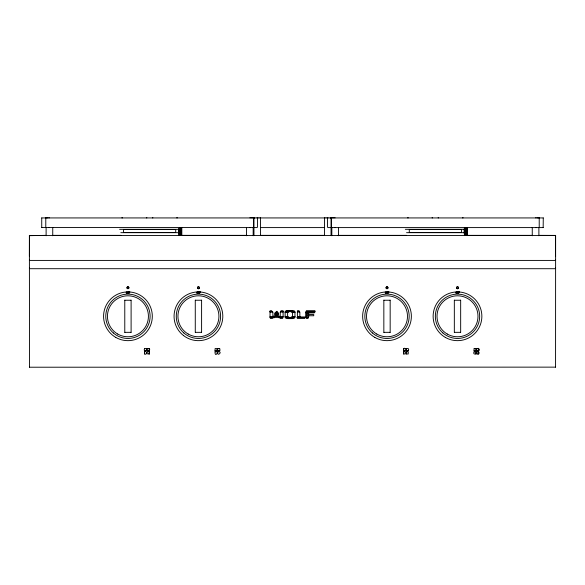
<?xml version="1.0" encoding="UTF-8"?>
<svg xmlns="http://www.w3.org/2000/svg" width="585" height="585" viewBox="0 0 585 585"><rect width="100%" height="100%" fill="white"/><g stroke="black" fill="none" stroke-linecap="round" stroke-linejoin="round"><path stroke-width="0.88" d="M274.116 317.392L274.116 317.801L270.029 317.801L270.029 310.854L271.667 310.854L271.667 311.264M277.385 314.533L277.385 314.935L274.935 314.935L274.935 312.895L275.747 312.895M277.795 314.533L278.204 314.935L278.204 312.895L276.157 312.895L276.157 311.666L276.976 311.264L276.566 311.666M270.029 317.392L283.103 317.392L283.103 310.854L281.063 310.854L281.063 311.264M285.144 316.982L285.144 311.666L294.95 311.666L294.95 317.392L285.144 317.392L285.144 316.982L288.412 316.982L288.412 317.392M297.399 317.392L297.399 310.854L299.037 310.854L299.037 311.264M308.434 316.163L308.434 317.801L305.984 317.801L305.984 311.264L314.971 311.264L314.971 310.854L306.394 310.854L306.394 311.264M555.567 260.603L555.567 260.033M29.433 235.843L29.382 235.353M29.433 268.442L29.433 268.01M41.732 217.832L41.732 227.587M45.784 217.832L45.784 227.587M124.78 300.09L124.78 332.499M131.106 332.499L131.106 300.09M144.634 348.543C142.396 351.249 148.422 352.097 146.323 348.543M144.546 351.841L144.634 354.005M146.411 350.707L144.546 350.795M147.376 348.594C153.255 347.841 145.972 354.759 147.449 348.543M144.634 353.969C146.828 355.848 147.661 350.071 144.546 351.753M149.212 353.954C143.12 354.452 151.062 348.192 149.146 354.005M149.226 350.795L149.212 348.594M195.273 300.09L195.273 332.499M201.598 332.499L201.598 300.09M215.002 350.707L215.126 348.543L216.889 348.594L216.903 350.795L215.053 350.781L216.903 350.707M215.053 351.768C214.783 358.817 220.055 349.837 215.002 351.841M217.942 348.543C215.711 351.249 221.73 352.097 219.638 348.543M217.854 351.841C216.472 357.698 223.704 351.037 217.854 351.753M219.726 350.707L217.854 350.795M253.963 217.832L253.963 235.287M253.495 227.587L253.495 217.832M324.456 217.832L324.456 235.287M327.454 217.832L327.454 227.031L328.01 227.587L543.268 227.587M331.505 217.832L331.505 227.587M383.84 300.09L383.84 332.499M390.166 332.499L390.166 300.09M403.621 351.768L403.621 353.954L405.39 353.969L405.471 351.753L403.621 351.768L403.694 354.005M405.471 350.707C400.857 350.781 407.986 351.746 405.39 348.543M406.429 348.667C411.906 347.366 405.544 354.934 406.392 348.667L406.429 350.795M408.293 350.707L406.516 350.795M406.429 351.753L406.443 353.954L408.206 354.005L408.293 351.753L406.429 351.753L406.516 354.005M454.333 300.09L454.333 332.499M460.666 332.499L460.666 300.09M474.121 348.594C479.985 347.79 472.651 354.7 474.186 348.543M478.698 348.543C480.936 351.768 474.779 351.658 477.009 348.543M539.216 227.587L539.216 217.832M543.165 227.485L543.268 217.832M555.545 255.667L555.618 256.245M555.567 256.186L555.567 235.411L538.887 235.353M555.567 268.091L555.567 268.53M555.567 367.219L555.618 235.353M149.226 353.969L149.226 351.753M474.062 351.841L475.971 351.753L475.883 354.005M476.885 351.841C479.663 349.801 479.744 355.907 476.885 353.881M29.433 260.603L29.433 260.033M49.374 217.832L48.811 217.832M29.382 256.245L29.455 236.837M29.433 268.53L29.433 268.091M152.934 217.832L152.371 217.832M29.433 367.219L555.487 367.139M256.99 217.832L257.546 217.832M249.905 227.587L250.468 227.587M260.544 235.287L260.544 217.832M327.512 217.832L326.957 217.832M331.037 235.287L331.037 217.832M335.095 217.832L334.532 217.832M438.655 217.832L438.092 217.832M535.626 227.587L536.189 227.587M555.545 236.837L555.545 237.342M555.567 268.01L555.567 268.442M474.186 351.753C471.854 354.956 478.237 354.81 475.883 351.753M330.203 217.832L330.934 217.934M403.694 348.543C404.301 354.649 401.866 346.32 405.471 348.667M122.609 217.832L121.848 217.832M252.252 217.832L251.492 217.832M408.323 217.832L407.57 217.832M537.966 217.832L537.213 217.832M47.787 217.832L47.034 217.832M177.43 217.832L176.677 217.832M333.508 217.832L332.748 217.832M463.152 217.832L462.391 217.832M29.513 235.484L555.487 235.484M254.065 217.934L254.797 217.832M258.043 217.832L257.488 217.832M324.558 217.934L325.019 217.832M124.941 300.244L130.945 300.244M195.434 300.244L201.437 300.244M130.945 332.339L124.941 332.339M201.437 332.339L195.434 332.339M144.561 348.594L146.411 348.667M149.146 350.795L147.362 350.707M384.001 300.244L390.012 300.244M217.876 348.594L219.726 348.667M454.494 300.244L460.505 300.244M390.012 332.339L384.001 332.339M460.505 332.339L454.494 332.339M476.936 348.594C479.729 346.795 479.671 352.74 476.885 350.707M477.009 351.753L477.009 354.005M478.698 353.969L478.698 351.753M41.835 217.934L543.165 217.934M45.886 217.934L46.347 217.832M48.811 227.587L49.374 227.587M146.908 217.832L146.345 217.832M250.468 217.832L249.905 217.832M252.932 227.587L253.393 227.485M327.556 217.934L328.01 217.832M331.607 217.934L332.068 217.832M334.532 227.587L335.095 227.587M432.629 217.832L432.066 217.832M536.189 217.832L535.626 217.832M538.653 227.587L539.114 227.485M555.487 260.42L29.513 260.42M260.764 227.587L324.236 227.587M179.339 227.74L181.708 227.74M465.06 227.74L467.43 227.74M119.596 229.313L179.683 229.313M405.317 229.313L465.404 229.313M123.654 229.503L175.632 229.503M409.368 229.503L461.346 229.503M123.654 232.486L175.632 232.486M409.368 232.486L461.346 232.486M120.832 232.676L178.447 232.676M406.553 232.676L464.168 232.676M46.113 235.353L29.382 235.667L29.513 367.139M52.504 235.353L120.941 235.353M182.081 235.353L246.87 235.353M260.559 235.353L324.441 235.353M338.13 235.353L406.568 235.353M466.793 235.353L532.496 235.353M29.864 268.705L555.136 268.705M270.029 311.264L272.076 311.264L272.076 311.666M283.103 311.264L280.654 311.264L280.654 312.076M297.399 311.264L299.447 311.264L299.447 312.076M270.029 311.666L272.478 311.666L272.478 312.076M270.029 312.076L272.888 312.076L272.888 316.573M276.157 312.076L277.385 312.076L277.385 312.485M283.103 312.076L280.244 312.076L280.244 316.573M285.144 312.076L288.412 312.076L288.412 311.666M294.95 312.076L291.681 312.076L291.681 311.666M297.399 312.076L299.856 312.076L299.856 316.573M305.984 312.076L314.971 312.076L314.971 311.264M276.157 312.485L277.795 312.485L277.795 312.895M285.144 312.485L288.003 312.485L288.003 312.076M294.95 312.485L292.09 312.485L292.09 312.076M305.984 312.485L314.562 312.485L314.562 312.076M305.984 312.895L314.152 312.895L314.152 312.485M274.935 313.304L278.204 313.304M305.984 313.304L308.843 313.304L308.843 312.895M274.935 314.533L278.204 314.533M305.984 314.533L313.743 314.533L313.743 315.754L305.984 315.754M305.984 316.163L308.843 316.163L308.843 315.754M270.029 316.573L283.103 316.573M285.144 316.573L288.003 316.573L288.003 316.982M294.95 316.573L292.09 316.573L292.09 316.982M297.399 316.573L300.266 316.573L300.266 316.982M294.95 316.982L291.681 316.982L291.681 317.392M297.399 316.982L305.165 316.982L305.165 317.801L296.997 317.801L296.997 317.392L305.165 317.392M282.694 317.801L279.016 317.801L279.016 317.392M538.653 217.832L539.114 217.934M331.607 227.485L332.068 227.587M259.981 217.832L260.442 217.934M252.932 217.832L253.393 217.934M45.886 227.485L46.347 227.587M41.835 227.485L256.99 227.587L257.546 227.031L257.444 217.934M475.883 348.58L475.971 350.795L474.062 350.707M538.887 227.47L538.887 235.755M532.255 227.47L532.255 235.755M467.525 227.96L467.525 235.075M467.298 227.96L467.298 235.075M466.684 227.96L466.684 235.075M465.85 227.96L465.85 235.075M465.009 228.852L465.009 235.075M464.395 228.852L464.395 235.075M464.176 228.852L464.176 233.298M461.441 229.722L461.441 232.26M409.281 229.722L409.281 232.26M338.466 227.47L338.466 235.755M331.834 227.47L331.834 235.755M308.434 313.304L308.434 314.533M308.024 317.801L308.024 318.203L306.394 318.203L306.394 317.801M304.756 317.801L304.756 318.203L297.399 318.203L297.399 317.801M294.54 311.666L294.54 311.264L285.553 311.264L285.553 311.666M294.54 317.392L294.54 317.801L285.553 317.801L285.553 317.392M294.131 311.264L294.131 310.854L285.963 310.854L285.963 311.264M294.131 317.801L294.131 318.203L285.963 318.203L285.963 317.801M292.5 310.854L292.5 310.445L287.191 310.445L287.191 310.854M292.5 312.485L292.5 316.573M292.5 318.203L292.5 318.613L287.601 318.613L287.601 318.203M287.601 312.485L287.601 316.573M282.694 317.392L282.694 318.203L280.244 318.203L280.244 317.801M279.425 316.573L279.425 316.163L273.297 316.163L273.297 316.573M278.204 316.163L278.204 315.754L274.935 315.754L274.935 316.163M276.976 311.666L276.976 312.076M276.976 314.935L276.976 315.344L275.338 315.344L275.338 314.935M276.566 312.895L276.566 313.304M276.566 315.344L276.566 315.754M275.747 313.304L275.747 312.485L275.338 312.895M275.747 315.344L275.747 315.754M272.478 317.801L272.478 318.203L270.438 318.203L270.438 317.801M253.166 227.47L253.166 235.755M246.534 227.47L246.534 235.755M181.803 227.96L181.803 235.075M181.577 227.96L181.577 235.075M180.962 227.96L180.962 235.075M180.129 227.96L180.129 235.075M179.288 228.852L179.288 235.075M178.681 228.852L178.681 235.075M178.454 228.852L178.454 233.298M175.719 229.722L175.719 232.26M123.559 229.722L123.559 232.26M52.745 227.47L52.745 235.755M46.113 227.47L46.113 235.755M126.389 292.58C127.333 294.599 127.881 290.913 126.389 292.58M127.727 292.661L126.726 293.37A0.739 0.739 0 0 1 126.726 291.944L127.727 292.661M196.889 292.58C197.781 294.606 198.432 290.899 196.889 292.58M198.22 292.661L197.218 293.37A0.739 0.739 0 0 1 197.225 291.944L198.22 292.661M385.457 292.58C386.356 294.606 387.007 290.899 385.457 292.58M386.787 292.661L385.786 293.37A0.739 0.739 0 0 1 385.793 291.944L386.787 292.661M455.949 292.58C456.841 294.613 457.492 290.891 455.949 292.58M457.28 292.661L456.278 293.37A0.739 0.739 0 0 1 456.285 291.944L457.28 292.661M128.751 291.937L127.983 291.937L127.983 293.385L128.188 292.712L128.751 292.712L128.188 292.127L128.751 291.937M129.738 291.937L128.971 291.937L128.971 293.385L129.183 292.712L129.738 292.712L129.183 292.127L129.738 291.937M199.244 291.937L198.476 291.937L198.476 293.385L198.681 292.712L199.244 292.712L198.681 292.127L199.244 291.937M200.238 291.937L199.463 291.937L199.463 293.385L199.675 292.712L200.238 292.712L199.675 292.127L200.238 291.937M387.811 291.937L387.043 291.937L387.043 293.385L387.255 292.712L387.811 292.712L387.255 292.127L387.811 291.937M388.806 291.937L388.038 291.937L388.038 293.385L388.243 292.712L388.806 292.712L388.243 292.127L388.806 291.937M458.311 291.937L457.536 291.937L457.536 293.385L457.748 292.712L458.311 292.712L457.748 292.127L458.311 291.937M459.298 291.937L458.53 291.937L458.53 293.385L458.735 292.712L459.298 292.712L458.735 292.127L459.298 291.937M447.254 334.035A20.49 20.49 0 0 0 477.989 316.295A20.49 20.49 0 0 0 447.254 298.547A20.49 20.49 0 0 0 447.254 334.035M376.762 334.035A20.49 20.49 0 0 0 407.496 316.295A20.49 20.49 0 0 0 376.762 298.547A20.49 20.49 0 0 0 376.762 334.035M188.187 334.035A20.49 20.49 0 0 0 218.922 316.295A20.49 20.49 0 0 0 188.187 298.547A20.49 20.49 0 0 0 188.187 334.035M117.695 334.035A20.49 20.49 0 0 0 148.429 316.295A20.49 20.49 0 0 0 117.695 298.547A20.49 20.49 0 0 0 117.695 334.035M457.017 288.58A0.973 0.973 0 0 0 458.472 287.74A0.973 0.973 0 0 0 457.017 286.899A0.973 0.973 0 0 0 457.017 288.58A0.907 0.907 0 0 0 458.406 287.74A0.907 0.907 0 0 0 457.046 286.957A0.907 0.907 0 0 0 457.046 288.529M386.524 288.58A0.973 0.973 0 0 0 387.972 287.74A0.973 0.973 0 0 0 386.524 286.899A0.973 0.973 0 0 0 386.524 288.58A0.907 0.907 0 0 0 387.913 287.74A0.907 0.907 0 0 0 386.553 286.957A0.907 0.907 0 0 0 386.553 288.529M197.949 288.58A0.973 0.973 0 0 0 199.405 287.74A0.973 0.973 0 0 0 197.949 286.899A0.973 0.973 0 0 0 197.949 288.58A0.907 0.907 0 0 0 199.339 287.74A0.907 0.907 0 0 0 197.979 286.957A0.907 0.907 0 0 0 197.979 288.529M127.303 288.471A0.973 0.973 0 0 0 128.89 287.93A0.973 0.973 0 0 0 127.632 286.825A0.973 0.973 0 0 0 127.303 288.471M127.486 288.529A0.907 0.907 0 0 0 128.846 287.74A0.907 0.907 0 0 0 127.486 286.957A0.907 0.907 0 0 0 127.486 288.529M445.317 337.391A24.365 24.365 0 0 0 481.865 316.295A24.365 24.365 0 0 0 445.317 295.191A24.365 24.365 0 0 0 445.317 337.391M374.824 337.391A24.365 24.365 0 0 0 411.372 316.295A24.365 24.365 0 0 0 374.824 295.191A24.365 24.365 0 0 0 374.824 337.391M183.602 335.622A24.365 24.365 0 0 0 222.592 319.476A24.365 24.365 0 0 0 189.109 293.78A24.365 24.365 0 0 0 183.602 335.622M115.757 337.391A24.365 24.365 0 0 0 152.312 316.295A24.365 24.365 0 0 0 115.757 295.191A24.365 24.365 0 0 0 115.757 337.391M442.889 332.953A22.164 22.164 0 0 0 479.239 320.617A22.164 22.164 0 0 0 450.377 295.301A22.164 22.164 0 0 0 442.889 332.953M372.389 332.953A22.164 22.164 0 0 0 408.747 320.617A22.164 22.164 0 0 0 379.884 295.301A22.164 22.164 0 0 0 372.389 332.953M183.822 332.953A22.164 22.164 0 0 0 220.172 320.617A22.164 22.164 0 0 0 191.31 295.301A22.164 22.164 0 0 0 183.822 332.953M113.329 332.953A22.164 22.164 0 0 0 149.68 320.617A22.164 22.164 0 0 0 120.817 295.301A22.164 22.164 0 0 0 113.329 332.953"/></g></svg>
